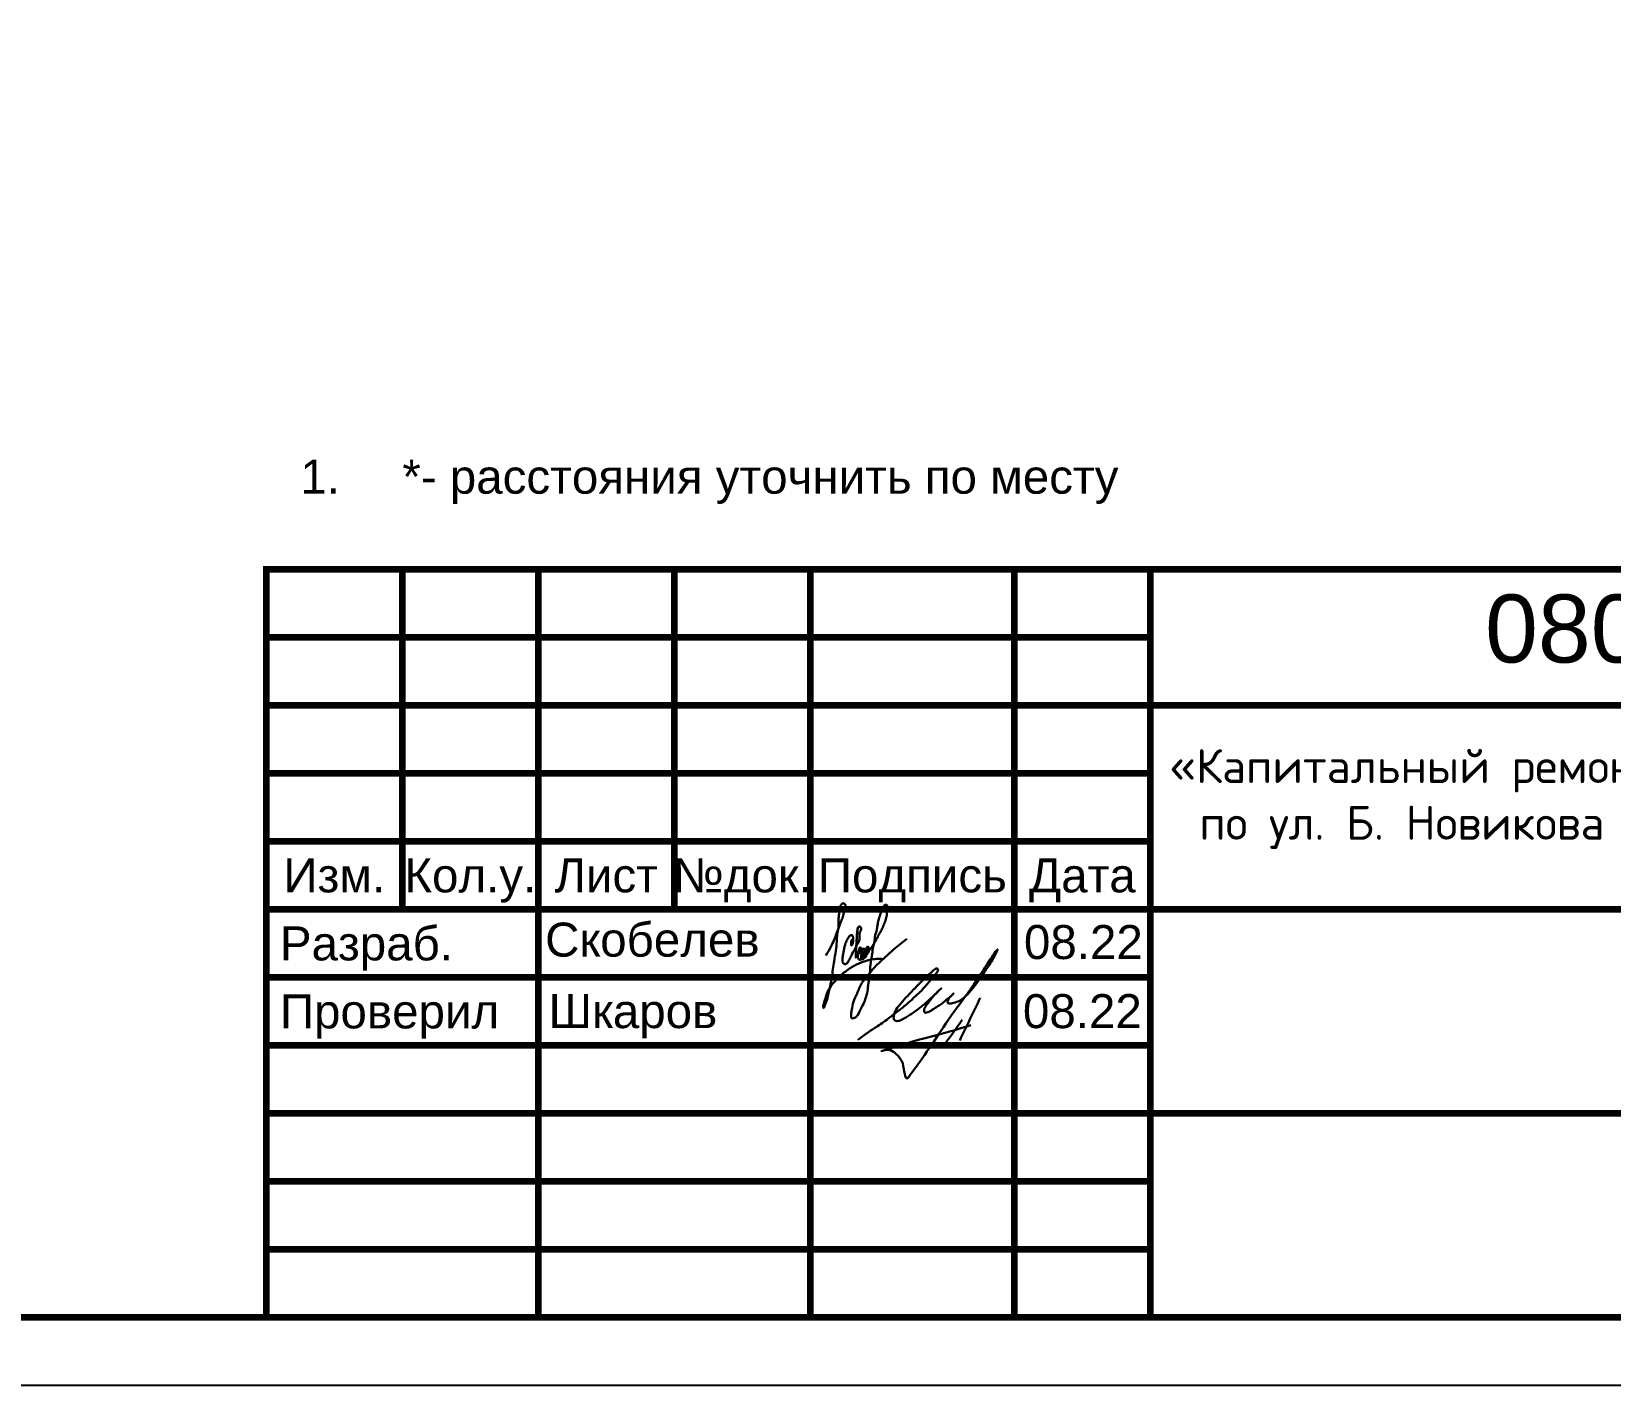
# Model space of a CAD drawing. Header units: millimetres. Extents: x 1990 to 8783, y 397 to 3825.
# Drawn here: x 3894.8 to 4010.9, y 2339.8 to 2439.4 of the extents above; entities that cross this region are included whole.
import ezdxf
from ezdxf.enums import TextEntityAlignment as Align

# ---------------------------------------------------------------- set-up
doc = ezdxf.new("R2010")
doc.units = ezdxf.units.MM
doc.layers.add('M-EQPM', color=50, linetype='Continuous', lineweight=18)
doc.layers.add('Основной', color=1, linetype='Continuous', lineweight=60)
doc.layers.add('рамка', color=7, linetype='Continuous')
doc.layers.add('Форматы', color=7, linetype='Continuous')
doc.styles.add('-ISOCPEUR-', font='isocpeur.ttf')
doc.styles.get("Standard").update_dxf_attribs({"font": 'arial.ttf'})

# ---------------------------------------------------------------- blocks, each defined once
blk = doc.blocks.new('*U369')
blk.add_lwpolyline([(0, 123), (594, 123), (594, -297), (0, -297)], close=True)
at = {"const_width": 0.5}
blk.add_lwpolyline([(20, 118), (589, 118), (589, -292), (20, -292)], close=True, dxfattribs=at)
for points in [[(404, -292), (404, -237), (589, -237)], [(414, -237), (414, -262)], [(424, -237), (424, -292)], [(434, -237), (434, -262)], [(444, -237), (444, -292)], [(459, -237), (459, -292)], [(469, -237), (469, -292)], [(404, -242), (469, -242)], [(404, -247), (469, -247)], [(469, -247), (589, -247)], [(404, -252), (469, -252)], [(404, -257), (469, -257)], [(404, -262), (589, -262)], [(404, -267), (469, -267)], [(404, -272), (469, -272)], [(404, -277), (469, -277)], [(469, -277), (589, -277)], [(404, -282), (469, -282)], [(404, -287), (469, -287)]]:
    blk.add_lwpolyline(points, dxfattribs=at)
for s, p in [('Изм.', (409, -259.5)), ('Кол.у.', (419, -259.5)), ('Лист', (429, -259.5)), ('№док.', (439, -259.5)), ('Подпись', (451.5, -259.5)), ('Дата', (464, -259.5))]:
    blk.add_text(s, height=2.5).set_placement(p, align=Align.MIDDLE_CENTER)
for s, p in [('Разраб.', (405, -264.5)), ('Проверил', (405, -269.5))]:
    blk.add_text(s, height=2.5).set_placement(p, align=Align.MIDDLE_LEFT)
at = {"insert": (527.34, -255.97), "char_height": 2.5, "width": 124.3112, "attachment_point": 5, "style": '-ISOCPEUR-'}
blk.add_mtext('\\pxi1.28618;{\\C7;«Капитальный ремонт (реконструкция) тепловых сетей от УП у ж/д №26 по ул. Б. Новикова до ТК-8018 ул. Расплетина, д 7 в ГО г. Рыбинск Ярославской области».}', dxfattribs=at)
blk.add_attdef('РАЗРАБОТАЛ', text='', height=2.5).set_placement((424.5, -264.22), align=Align.MIDDLE_LEFT)
at = {"flags": 8}
for tag, height, p in [('ДАТА', 2.5, (464.07, -264.4)), ('ЛИСТ', 3, (560.39, -271.92)), ('ЛИСТОВ', 3, (577.89, -271.92))]:
    blk.add_attdef(tag, text='', height=height, dxfattribs=at).set_placement(p, align=Align.MIDDLE_CENTER)
blk.add_attdef('ПРОВЕРИЛ', (424.75, -270.73), '', height=2.5)
at = {"lineweight": 30, "flags": 104}
for tag, p in [('ТЕПЛОВЫЕ_СЕТИ', (504, -269.5)), ('ИМЯ_ЧЕРТЕЖА', (504, -284.5))]:
    blk.add_attdef(tag, text='', height=3, dxfattribs=at).set_placement(p, align=Align.MIDDLE_CENTER)
at = {"style": '-ISOCPEUR-', "flags": 8}
blk.add_attdef('ФОРМАТ', text='', height=3, dxfattribs=at).set_placement((554.97, -294.75), align=Align.MIDDLE_CENTER)
blk = doc.blocks.new('Skobelev')
at = {"color": 177, "lineweight": 30, "true_color": 0x293189}
for points in [[(-1.684, -0.447), (-1.404, 0.044), (-1.222, 0.44), (-1.089, 0.784), (-1.003, 1.026), (-0.839, 1.444), (-0.735, 1.724), (-0.658, 2.013), (-0.597, 2.254), (-0.632, 2.461), (-0.714, 2.487), (-0.804, 2.439), (-0.873, 2.293), (-0.925, 2.047), (-0.968, 1.724), (-0.977, 1.375), (-0.998, 1.026), (-1.063, 0.66), (-1.076, 0.324), (-1.136, -0.18), (-1.222, -0.784), (-1.296, -1.211), (-1.352, -1.705), (-1.455, -2.168), (-1.524, -2.499), (-1.593, -2.809), (-1.648, -3.009), (-1.722, -3.199), (-1.782, -3.359), (-1.808, -3.402), (-1.834, -3.372), (-1.821, -3.238), (-1.787, -3.079), (-1.713, -2.854), (-1.661, -2.669), (-1.562, -2.427), (-1.359, -2.108), (-1.143, -1.866), (-0.642, -1.395), (-0.064, -1.011), (0.196, -0.885), (0.455, -0.786), (0.804, -0.699), (1.154, -0.643), (1.504, -0.648)], [(-0.208, 0.419), (-0.23, 0.433), (-0.257, 0.381), (-0.271, 0.298), (-0.271, 0.192), (-0.26, 0.116), (-0.198, 0.171), (-0.165, 0.303), (-0.149, 0.425), (-0.157, 0.56), (-0.206, 0.687), (-0.341, 0.654), (-0.444, 0.53), (-0.552, 0.314), (-0.628, 0.095), (-0.66, -0.086), (-0.706, -0.292), (-0.738, -0.513), (-0.757, -0.67), (-0.749, -0.821), (-0.665, -0.927), (-0.568, -0.932), (-0.433, -0.791), (-0.319, -0.586), (-0.211, -0.351), (-0.019, -0.024), (0.059, 0.122), (0.114, 0.233), (0.192, 0.445), (0.205, 0.666), (0.226, 0.853), (0.287, 1.091), (0.205, 1.186), (0.17, 1.173), (0.109, 1.082), (0.079, 0.9), (0.053, 0.688), (0.04, 0.406), (0.014, -0.022), (0.01, -0.213), (-0.003, -0.334), (-0.016, -0.564), (0.005, -0.451), (0.057, -0.408), (0.17, -0.338), (0.235, -0.243), (0.291, -0.122), (0.283, -0.018), (0.213, -0.005), (0.174, -0.144), (0.14, -0.26), (0.118, -0.399), (0.101, -0.503), (0.118, -0.603), (0.166, -0.681), (0.265, -0.689), (0.339, -0.564), (0.408, -0.425), (0.469, -0.295), (0.495, -0.174), (0.473, -0.074), (0.43, -0.066), (0.387, -0.1), (0.352, -0.195), (0.322, -0.317), (0.3, -0.46), (0.296, -0.551), (0.313, -0.642), (0.361, -0.672), (0.417, -0.646), (0.473, -0.598), (0.508, -0.512), (0.556, -0.412), (0.595, -0.308), (0.634, -0.195), (0.668, -0.109), (0.707, -0.014), (0.694, 0.043), (0.625, 0.025), (0.586, -0.035), (0.551, -0.135), (0.525, -0.2), (0.499, -0.299), (0.473, -0.399), (0.478, -0.473), (0.491, -0.538), (0.538, -0.546), (0.569, -0.477), (0.655, -0.347), (0.742, -0.165), (0.911, 0.06), (1.032, 0.246), (1.163, 0.477), (1.258, 0.663), (1.375, 0.866), (1.479, 1.074), (1.579, 1.308), (1.691, 1.598), (1.739, 1.88), (1.769, 2.122), (1.743, 2.378), (1.678, 2.404), (1.553, 2.317), (1.462, 2.17), (1.392, 1.94), (1.284, 1.598), (1.223, 1.317), (1.176, 1.031), (1.067, 0.58), (1.041, 0.338), (0.95, -0.07), (0.916, -0.356), (0.817, -0.976), (0.784, -1.508), (0.684, -2.129), (0.629, -2.561), (0.551, -2.816), (0.429, -3.16), (0.196, -3.592), (-0.026, -3.936), (-0.236, -3.969), (-0.27, -3.758), (-0.236, -3.492), (-0.137, -3.06), (0.063, -2.584), (0.34, -1.996), (0.651, -1.597), (1.061, -1.098), (1.627, -0.566), (2.115, -0.112), (2.858, 0.487)]]:
    blk.add_spline(points, degree=3, dxfattribs=at)
blk = doc.blocks.new('подпись')
at = {"lineweight": 30}
for points in [[(-0.82, -1.23), (-0.21, -0.8), (0.43, -0.36), (0.86, -0.08), (1.32, 0.25), (2, 0.77), (2.8, 1.4), (3.27, 1.83), (3.84, 2.36), (4.46, 3.07), (5.01, 3.73), (5.08, 3.95), (5.01, 4.03), (4.91, 4), (4.76, 3.88), (4.33, 3.49), (3.4, 2.58), (2.34, 1.43), (1.83, 0.48), (1.87, 0.23), (1.99, 0.16), (2.17, 0.16), (2.41, 0.25), (3.02, 0.6), (3.71, 1.09), (4.34, 1.62), (5.32, 2.55), (4.75, 1.98), (4.27, 1.36), (4.08, 1.05), (4.07, 0.85), (4.11, 0.78), (4.25, 0.78), (4.42, 0.84), (4.78, 1.05), (5.16, 1.3), (5.47, 1.51), (5.72, 1.73), (6.05, 1.99), (6.23, 2.18), (5.94, 1.88), (5.8, 1.63), (5.8, 1.5), (5.89, 1.44), (6.13, 1.46), (6.57, 1.6), (6.9, 1.79), (7.5, 2.39), (8.04, 3.08), (8.61, 3.92), (9.15, 4.76), (9.43, 5.33), (8, 3.26), (6.29, 0.88), (3.58, -3.07), (3.05, -3.8), (2.85, -4.05), (2.49, -2.98), (2.12, -2.39), (1.3, -1.96), (1.02, -2.03), (2.91, -1.44), (4.7, -0.96), (7.51, -0.15)], [(8.19, 1.85), (6.68, -1.27)], [(6.86, 0.23), (5.67, -1.43)]]:
    blk.add_spline(points, degree=3, dxfattribs=at)
blk = doc.blocks.new('Подпись Леха')
at = {"layer": 'рамка'}
blk.add_blockref('подпись', (2.7, 0.11), dxfattribs=at)
blk = doc.blocks.new('Подписи')
blk.add_blockref('Подпись Леха', (2009.44, 1828.93))
at = {"layer": 'M-EQPM', "lineweight": 50, "xscale": 1.307815025212856, "yscale": 1.307815025212856, "zscale": 1.307815025212856}
blk.add_blockref('Skobelev', (2011.19, 1834.6), dxfattribs=at)

msp = doc.modelspace()

# ---------------------------------------------------------------- block references
msp.add_blockref('Подписи', (1944.189, 537.435))
at = {"layer": 'Форматы'}
ref = msp.add_blockref('*U369', (3508.029, 2636.836), dxfattribs=at)
ref.add_attrib('ДАТА', '08.22', dxfattribs={"layer": '0', "height": 2.5}).set_placement((3972.103, 2372.434), align=Align.MIDDLE_CENTER)
ref.add_attrib('РАЗРАБОТАЛ', 'Скобелев', dxfattribs={"layer": '0', "height": 2.5}).set_placement((3932.529, 2372.612), align=Align.MIDDLE_LEFT)
ref.add_attrib('ПРОВЕРИЛ', 'Шкаров', (3932.778, 2366.107), dxfattribs={"layer": '0', "height": 2.5})

# ---------------------------------------------------------------- texts
at = {"lineweight": 50, "char_height": 2.5}
for s, width, insert, attachment_point in [('\\pi-7.5,l10,t10;1.^I*- расстояния уточнить по месту', 185, (3912.029, 2407.899), 1), ('08.22', 10, (3972.029, 2367.336), 5)]:
    msp.add_mtext_dynamic_manual_height_columns(s, width=width, gutter_width=12.5, heights=[0], dxfattribs=dict(at, insert=insert, attachment_point=attachment_point))
at = {"insert": (4001.637, 2397.986), "char_height": 5, "width": 38.55785, "attachment_point": 1}
msp.add_mtext('0802.Р.22-ТС.4', dxfattribs=at)
at = {"layer": 'Основной', "insert": (3972.029, 2367.336), "char_height": 2.5, "attachment_point": 5}
msp.add_mtext_dynamic_manual_height_columns('08.22', width=10, gutter_width=12.5, heights=[0], dxfattribs=at)

doc.saveas('drawing.dxf')
